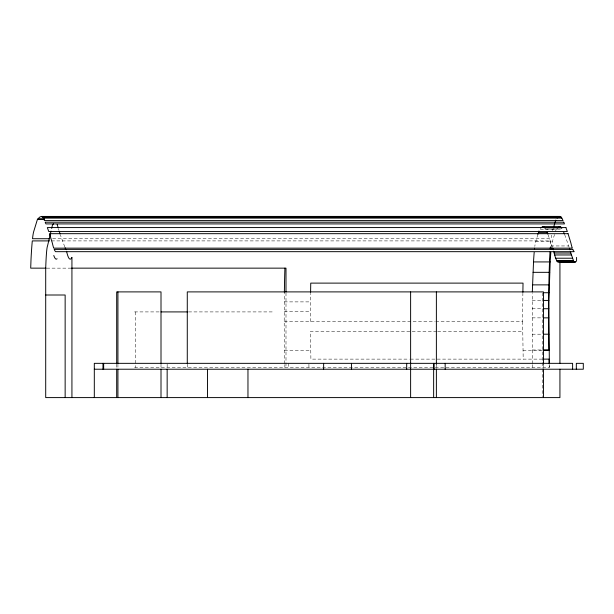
<?xml version="1.0" encoding="UTF-8"?>
<svg xmlns="http://www.w3.org/2000/svg" width="614" height="614" viewBox="0 0 614 614"><rect width="100%" height="100%" fill="white"/><g stroke="black" fill="none" stroke-linecap="round" stroke-linejoin="round"><path stroke-width="0.46" stroke-dasharray="3.07 2.3" d="M284.804 363.718L284.489 350.279A83.542 3.592 -90 0 1 284.205 321.544L284.267 301.888A83.542 3.592 90 0 1 284.359 293.269M310.431 321.544L310.584 293.285M532.683 363.726L532.284 293.584M537.887 234.425L535.469 242.438A115.532 4.966 90 0 0 534.809 246.414M554.534 234.425L552.124 242.438A115.532 4.966 -90 0 0 551.249 248.194M552.562 230.634L553.107 228.845M555.332 231.823L556.338 229.053M546.575 229.16L560.452 229.16M540.351 229.383L544.05 229.383M544.979 229.383L556.077 229.383M52.65 238.716L551.096 238.716A125.686 5.403 90 0 1 551.564 235.085M51.469 240.903L550.865 240.903A125.686 5.403 -90 0 0 550.313 247.404M535.7 241.571L552.354 241.571M548.026 234.602L552.047 245.945L568.702 245.945L569.178 247.465M46.664 268.149L70.986 268.149M532.208 300.43L542.385 300.43M284.267 301.888L310.484 301.888M532.146 308.727L542.323 308.727M284.213 311.674L310.431 311.674M134.543 311.912L160.054 311.912M188.575 311.912L273.291 311.912M532.146 317.86L542.323 317.86M284.205 321.544L434.743 321.544M435.694 321.544L522.721 321.544A83.542 3.592 -90 0 1 522.875 293.269M436.7 331.36L310.469 331.36L310.899 359.121L409.392 359.121M437.652 331.36L522.76 331.36L523.189 359.121M532.208 334.2L542.385 334.2M532.399 349.98L542.576 349.98M284.489 350.279L310.707 350.279M522.998 350.279L542.147 350.279M410.352 359.121L542.339 359.121M134.543 367.387L549.415 367.387L549.353 364.639M64.769 246.851L60.372 234.955M564.673 234.602L568.702 245.945M552.047 245.945L552.523 247.465M58.483 228.776L59.021 230.542M549.192 364.632L549.269 367.387M284.827 364.632L284.904 367.387M532.706 364.639L532.76 367.387M522.721 321.544L522.76 331.36M543.459 364.271L543.459 368.078M542.223 292.847L542.223 368.078M542.223 369.029L542.223 396.644M436.377 364.271L436.377 368.078M308.926 364.186L308.926 368.385M288.588 363.342L288.588 368.385M285.994 292.886L285.994 367.387M187.278 364.186L187.278 368.385M167.154 364.186L167.154 368.385M161.006 364.186L161.006 368.385M135.28 311.912L135.28 367.387M117.926 364.186L117.926 368.385M116.691 364.186L116.691 368.385"/><path stroke-width="0.92" d="M549.338 363.726L548.855 300.43L550.251 260.397A115.532 4.966 -90 0 1 550.835 252.431M310.592 292.325L310.745 283.115L523.036 283.115A83.542 3.592 -90 0 0 522.882 292.325M284.904 268.149L284.719 274.389A83.542 3.592 90 0 0 284.374 292.325M532.323 291.857L533.597 260.397A115.532 4.966 90 0 1 534.18 252.431M51.023 231.117L47.508 246.007A61.285 2.633 -90 0 0 45.705 268.149L45.705 397.596L559.93 397.596L559.93 369.221M51.66 228.423L52.443 225.108L53.51 223.872M537.887 234.425L538.931 231.01M553.383 227.955L554.749 223.481M555.025 222.583L555.785 220.096M540.512 228.132L542.715 226.635L560.344 226.673A648.215 27.876 90 0 1 561.572 227.855A648.476 27.883 90 0 1 561.818 228.239M557.144 217.993L558.249 217.064M557.159 228.132L559.362 226.635A648.476 27.883 90 0 1 560.344 226.673M44.454 218.914L37.746 218.914L40.232 216.727L560.605 216.658L42.028 216.658M44.177 219.267L37.469 219.267L33.716 231.532A125.686 5.403 90 0 0 32.519 238.716L49.772 238.716M541.333 227.41L557.988 227.41M542.715 226.635A648.476 27.883 -90 0 1 543.689 226.673A648.215 27.876 -90 0 1 544.917 227.855L561.572 227.855M538.432 232.637L547.68 232.637M49.55 240.903L32.296 240.903A125.686 5.403 -90 0 0 31.038 258.855L30.7 268.149L46.05 268.149M554.173 253.014L570.82 253.014L573.699 261.288A520.634 22.388 -90 0 0 575.157 262.147L558.502 262.147A520.634 22.388 90 0 1 557.044 261.288L555.593 258.218L553.698 251.402M554.634 254.963L571.289 254.963M555.593 258.218L572.248 258.218M556.56 260.505L573.215 260.505M557.044 261.288L573.699 261.288M533.505 261.925L550.159 261.925M71.554 268.149L285.994 268.149L285.994 291.934M533.059 272.332L549.714 272.332M532.53 284.873L549.185 284.873M543.398 292.732L548.947 292.732M45.705 295.004L65.145 295.004L65.145 397.596M543.306 300.43L548.855 300.43M543.252 308.727L548.801 308.727M161.006 311.912L187.677 311.912M543.252 317.86L548.801 317.86M543.313 334.2L548.862 334.2M543.497 349.98L549.054 349.98M543.106 350.279L548.855 350.279A83.542 3.592 -90 0 1 549.085 274.389L549.607 258.855A125.686 5.403 -90 0 1 550.006 251.993M543.298 359.121L549.039 359.121L549.169 363.718M94.31 369.221L583.3 369.221L583.3 363.342L576.331 363.342L576.331 369.221M559.853 216.404L41.529 216.435M563.729 232.307L564.443 234.011M547.074 232.307L547.788 234.011M65.122 247.734L65.836 249.499M57.133 224.356L58.215 227.886M59.297 231.424L60.103 234.072M569.408 248.225L569.884 249.806M552.761 248.225L553.229 249.806M570.352 251.402L570.82 253.014M66.558 251.264L66.788 252.27A462.534 19.886 -90 0 0 71.93 257.373L71.93 397.596M576.577 257.373L576.577 260.858M572.601 369.221L572.601 363.342L94.31 363.342L94.31 397.596M559.93 260.858L559.93 363.342M543.459 364.271L543.459 291.896L187.278 291.896L187.278 363.342M543.459 369.029L543.459 397.596M445.165 363.342L445.165 369.221M436.377 291.896L436.377 364.271M436.377 369.029L436.377 397.596M434.037 363.342L434.037 369.221M433.645 363.342L433.645 397.596M410.62 291.896L410.62 397.596M406.691 363.342L406.691 369.221M351.446 363.342L351.446 369.221M323.639 363.342L323.639 369.221M247.964 369.221L247.964 397.596M207.463 369.221L207.463 397.596M167.154 369.221L167.154 397.596M161.006 363.342L161.006 291.896L116.691 291.896L116.691 363.342M161.006 369.221L161.006 397.596M117.926 291.896L117.926 363.342M117.926 369.221L117.926 397.596M116.691 369.221L116.691 397.596M103.659 363.342L103.659 369.221M102.975 363.342L102.975 369.221M544.917 227.855A648.476 27.883 -90 0 1 545.163 228.239M57.071 258.755A462.534 19.886 90 0 1 53.794 255.501M551.111 249.507A115.532 4.966 -90 0 1 551.249 248.194M534.456 249.507A115.532 4.966 90 0 1 534.594 248.194M550.213 248.877A125.686 5.403 -90 0 1 550.313 247.404M559.492 261.48L558.986 261.948L575.64 261.948L576.139 261.48L559.492 261.48M560.851 216.849L42.282 216.849L42.78 217.379L561.349 217.379L560.851 216.849M561.848 218.108L43.272 218.108L44.484 220.587L563.053 220.587L561.848 218.108M563.767 222.207L45.198 222.207L45.912 223.91L564.489 223.91L563.767 222.207M565.908 227.571L47.339 227.571L48.767 231.562L567.336 231.562L565.908 227.571M568.05 233.681L49.481 233.681L52.32 242.998A510.48 21.951 -90 0 0 53.733 248.148L572.302 248.148A510.48 21.951 -90 0 1 570.89 242.998L568.05 233.681M572.778 249.384L54.209 249.384A510.48 21.951 -90 0 0 55.628 251.671L574.197 251.671A510.48 21.951 90 0 1 572.778 249.384"/></g></svg>
